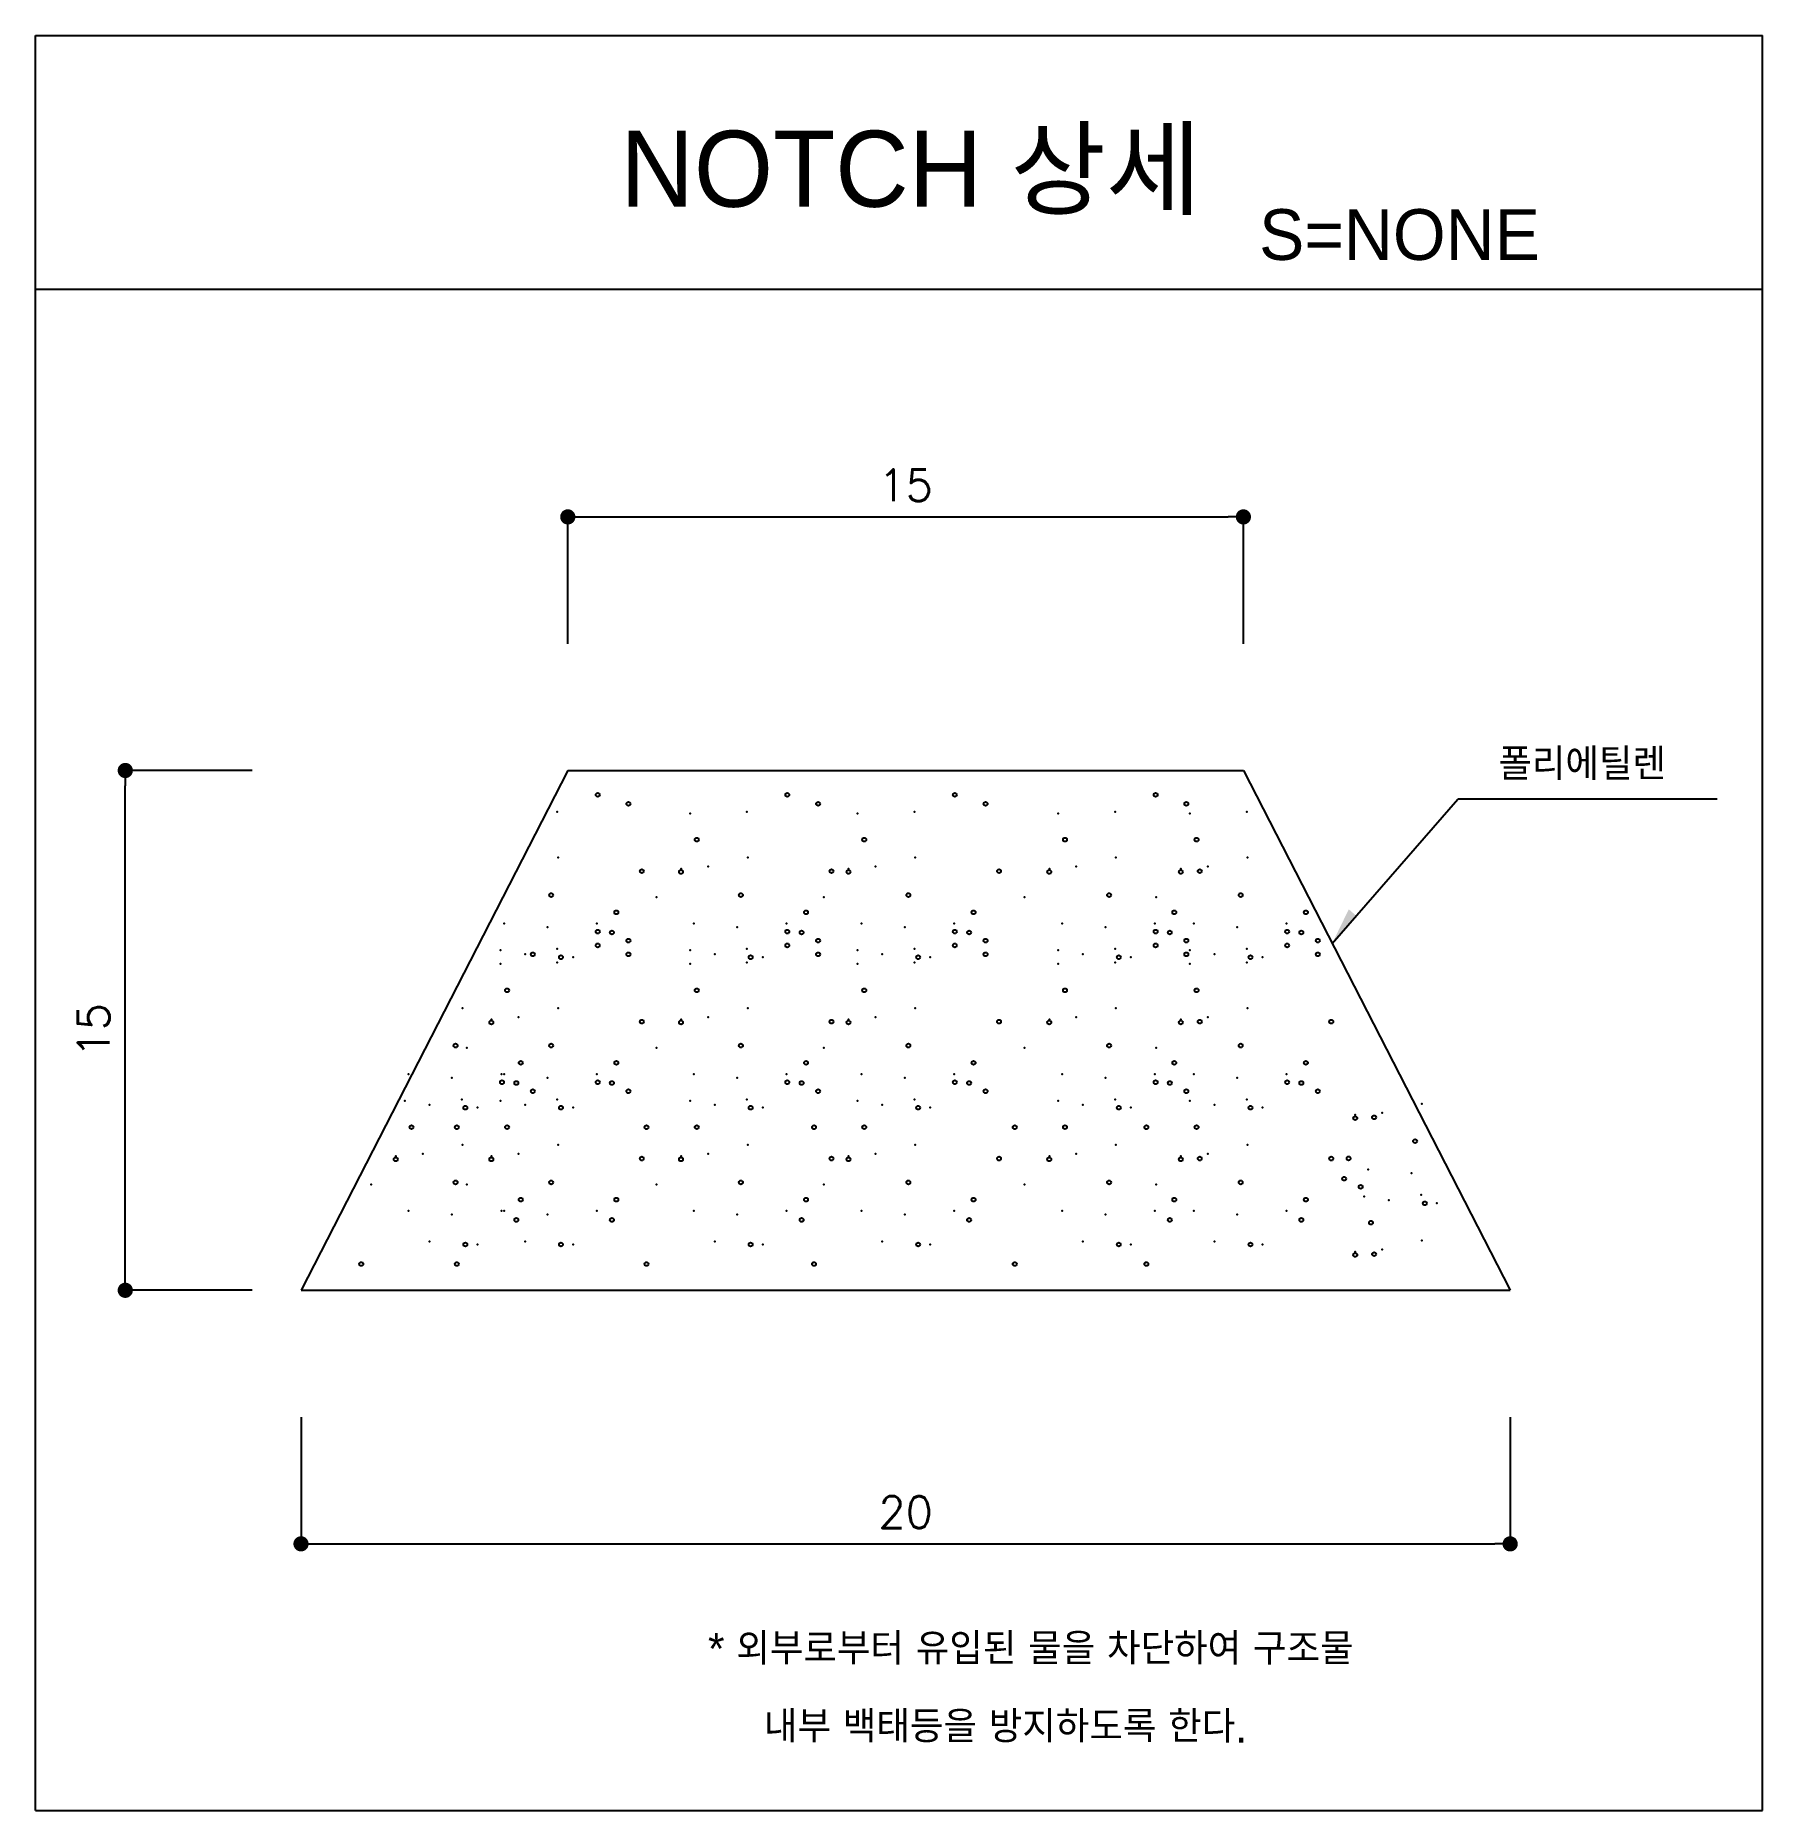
# Model space of a CAD drawing. Extents: x 0 to 136, y -140 to 0.
import ezdxf
from ezdxf.enums import TextEntityAlignment as Align

# ---------------------------------------------------------------- set-up
doc = ezdxf.new("R2010")
doc.units = 0
doc.header["$LTSCALE"] = 300
doc.layers.get('0').update_dxf_attribs({"linetype": 'CONTINUOUS'})
doc.layers.add('txt', color=7, linetype='CONTINUOUS')
doc.styles.add('GHS', font='djdg.shx', dxfattribs={"bigfont": 'ghs.shx'})
doc.styles.add('ROMANS', font='ROMANS.SHX')
doc.styles.add('주TITLE', font='taegulim.TTF')

# ---------------------------------------------------------------- blocks, each defined once
blk = doc.blocks.new('DOT')
at = {"color": 1}
blk.add_line((0, 0), (-1, 0), dxfattribs=at)
at = {"color": 7, "const_width": 0.5}
blk.add_lwpolyline([(-0.25, 0, 1), (0.25, 0, 1)], format="xyb", close=True, dxfattribs=at)
blk = doc.blocks.new('arw1')
at = {"color": 1}
blk.add_solid([(0, 0), (2.9, 0.78), (2.9, 0)], dxfattribs=at)

msp = doc.modelspace()

# ---------------------------------------------------------------- linework, layer by layer
for p, q in [((0, -140), (0, 0)), ((0, 0), (136.2, 0)), ((0, -20), (136.2, -20)), ((0, -140), (136.2, -140))]:
    msp.add_line(p, q)
at = {"color": 7}
msp.add_line((136.2, -140), (136.2, 0), dxfattribs=at)
at = {"color": 1}
for p, q in [((41.98, -47.97), (41.98, -37.97)), ((43.18, -37.97), (94.06, -37.97)), ((95.26, -47.97), (95.26, -37.97)), ((17.08, -57.97), (7.08, -57.97)), ((7.08, -97.77), (7.08, -59.17)), ((102.26, -71.62), (112.16, -60.23)), ((132.63, -60.23), (112.16, -60.23)), ((17.08, -98.97), (7.08, -98.97)), ((20.94, -108.97), (20.94, -118.97)), ((116.3, -108.97), (116.3, -118.97)), ((22.14, -118.97), (115.1, -118.97))]:
    msp.add_line(p, q, dxfattribs=at)
at = {"color": 4}
for p, q in [((41.98, -57.97), (20.94, -98.97)), ((41.98, -57.97), (95.26, -57.97)), ((95.26, -57.97), (116.3, -98.97)), ((20.94, -98.97), (116.3, -98.97))]:
    msp.add_line(p, q, dxfattribs=at)
at = {"color": 1}
for centre in [(44.34, -59.89), (59.29, -59.89), (72.5, -59.89), (88.34, -59.89), (46.76, -60.6), (61.72, -60.6), (74.93, -60.6), (90.76, -60.6), (52.15, -63.43), (65.36, -63.43), (81.19, -63.43), (91.57, -63.43), (47.82, -65.91), (62.78, -65.91), (75.99, -65.91), (91.82, -65.91), (50.91, -65.97), (64.12, -65.97), (79.95, -65.97), (90.33, -65.97), (40.67, -67.8), (55.63, -67.8), (68.84, -67.8), (84.67, -67.8), (95.05, -67.8), (45.81, -69.16), (60.77, -69.16), (73.98, -69.16), (89.81, -69.16), (100.19, -69.16), (44.34, -70.68), (45.46, -70.75), (46.76, -71.39), (59.29, -70.68), (60.42, -70.75), (61.72, -71.39), (72.5, -70.68), (73.63, -70.75), (74.93, -71.39), (88.34, -70.68), (89.46, -70.75), (90.76, -71.39), (98.71, -70.68), (99.83, -70.75), (101.13, -71.39), (39.22, -72.47), (41.44, -72.7), (44.34, -71.77), (46.76, -72.47), (56.4, -72.7), (59.29, -71.77), (61.72, -72.47), (69.61, -72.7), (72.5, -71.77), (74.93, -72.47), (85.44, -72.7), (88.34, -71.77), (90.76, -72.47), (95.82, -72.7), (98.71, -71.77), (101.13, -72.47), (37.19, -75.31), (52.15, -75.31), (65.36, -75.31), (81.19, -75.31), (91.57, -75.31), (35.95, -77.84), (47.82, -77.78), (50.91, -77.84), (62.78, -77.78), (64.12, -77.84), (75.99, -77.78), (79.95, -77.84), (90.33, -77.84), (91.82, -77.78), (102.19, -77.78), (33.13, -79.67), (40.67, -79.67), (55.63, -79.67), (68.84, -79.67), (84.67, -79.67), (95.05, -79.67), (38.27, -81.03), (45.81, -81.03), (60.77, -81.03), (73.98, -81.03), (89.81, -81.03), (100.19, -81.03), (36.79, -82.56), (37.92, -82.62), (44.34, -82.56), (45.46, -82.62), (59.29, -82.56), (60.42, -82.62), (72.5, -82.56), (73.63, -82.62), (88.34, -82.56), (89.46, -82.62), (98.71, -82.56), (99.83, -82.62), (39.22, -83.27), (46.76, -83.27), (61.72, -83.27), (74.93, -83.27), (90.76, -83.27), (101.13, -83.27), (33.9, -84.57), (41.44, -84.57), (56.4, -84.57), (69.61, -84.57), (85.44, -84.57), (95.82, -84.57), (104.08, -85.39), (105.57, -85.33), (29.65, -86.1), (33.23, -86.11), (37.19, -86.1), (48.19, -86.11), (52.15, -86.1), (61.4, -86.11), (65.36, -86.1), (77.23, -86.11), (81.19, -86.1), (87.61, -86.11), (91.57, -86.1), (108.8, -87.21), (28.41, -88.64), (35.95, -88.64), (47.82, -88.58), (50.91, -88.64), (62.78, -88.58), (64.12, -88.64), (75.99, -88.58), (79.95, -88.64), (90.33, -88.64), (91.82, -88.58), (102.19, -88.58), (103.56, -88.57), (33.13, -90.46), (40.67, -90.46), (55.63, -90.46), (68.84, -90.46), (84.67, -90.46), (95.05, -90.46), (103.21, -90.17), (104.51, -90.81), (38.27, -91.82), (45.81, -91.82), (60.77, -91.82), (73.98, -91.82), (89.81, -91.82), (100.19, -91.82), (109.57, -92.11), (37.92, -93.42), (45.46, -93.42), (60.42, -93.42), (73.63, -93.42), (89.46, -93.42), (99.83, -93.42), (105.32, -93.64), (33.9, -95.36), (41.44, -95.36), (56.4, -95.36), (69.61, -95.36), (85.44, -95.36), (95.82, -95.36), (104.08, -96.18), (105.57, -96.12), (25.69, -96.9), (33.23, -96.9), (48.19, -96.9), (61.4, -96.9), (77.23, -96.9), (87.61, -96.9)]:
    msp.add_circle(centre, 0.153, dxfattribs=at)
for p in [(41.15, -61.24), (51.62, -61.36), (56.11, -61.24), (64.83, -61.36), (69.32, -61.24), (80.66, -61.36), (85.15, -61.24), (91.04, -61.36), (95.53, -61.24), (41.21, -64.84), (50.91, -65.72), (53.04, -65.55), (56.17, -64.84), (64.13, -65.72), (66.25, -65.55), (69.38, -64.84), (79.96, -65.72), (82.08, -65.55), (85.21, -64.84), (90.33, -65.72), (92.46, -65.55), (95.59, -64.84), (48.97, -67.97), (62.18, -67.97), (78.01, -67.97), (88.38, -67.97), (36.96, -70.03), (40.39, -70.33), (44.28, -70.03), (51.92, -70.03), (55.34, -70.33), (59.24, -70.03), (65.13, -70.03), (68.55, -70.33), (72.45, -70.03), (80.96, -70.03), (84.39, -70.33), (88.28, -70.03), (91.34, -70.03), (94.76, -70.33), (98.66, -70.03), (36.66, -72.15), (38.61, -72.45), (41.15, -72.03), (42.39, -72.69), (51.62, -72.15), (53.57, -72.45), (56.11, -72.03), (57.35, -72.69), (64.83, -72.15), (66.78, -72.45), (69.32, -72.03), (70.56, -72.69), (80.66, -72.15), (82.61, -72.45), (85.15, -72.03), (86.39, -72.69), (91.04, -72.15), (92.99, -72.45), (95.53, -72.03), (96.77, -72.69), (36.66, -73.23), (41.15, -73.11), (51.62, -73.23), (56.11, -73.11), (64.83, -73.23), (69.32, -73.11), (80.66, -73.23), (85.15, -73.11), (91.04, -73.23), (95.53, -73.11), (33.67, -76.71), (41.21, -76.71), (56.17, -76.71), (69.38, -76.71), (85.21, -76.71), (95.59, -76.71), (35.96, -77.6), (38.08, -77.42), (50.91, -77.6), (53.04, -77.42), (64.13, -77.6), (66.25, -77.42), (79.96, -77.6), (82.08, -77.42), (90.33, -77.6), (92.46, -77.42), (34.01, -79.84), (48.97, -79.84), (62.18, -79.84), (78.01, -79.84), (88.38, -79.84), (29.42, -81.91), (32.84, -82.2), (36.74, -81.91), (36.96, -81.91), (40.39, -82.2), (44.28, -81.91), (51.92, -81.91), (55.34, -82.2), (59.24, -81.91), (65.13, -81.91), (68.55, -82.2), (72.45, -81.91), (80.96, -81.91), (84.39, -82.2), (88.28, -81.91), (91.34, -81.91), (94.76, -82.2), (98.66, -81.91), (33.61, -83.91), (41.15, -83.91), (56.11, -83.91), (69.32, -83.91), (85.15, -83.91), (95.53, -83.91), (29.12, -84.02), (31.07, -84.33), (34.85, -84.56), (36.66, -84.02), (38.61, -84.33), (42.39, -84.56), (51.62, -84.02), (53.57, -84.33), (57.35, -84.56), (64.83, -84.02), (66.78, -84.33), (70.56, -84.56), (80.66, -84.02), (82.61, -84.33), (86.39, -84.56), (91.04, -84.02), (92.99, -84.33), (96.77, -84.56), (104.08, -85.14), (106.21, -84.96), (109.34, -84.25), (33.67, -87.5), (41.21, -87.5), (56.17, -87.5), (69.38, -87.5), (85.21, -87.5), (95.59, -87.5), (28.41, -88.39), (30.54, -88.21), (35.96, -88.39), (38.08, -88.21), (50.91, -88.39), (53.04, -88.21), (64.13, -88.39), (66.25, -88.21), (79.96, -88.39), (82.08, -88.21), (90.33, -88.39), (92.46, -88.21), (105.09, -89.45), (26.47, -90.63), (34.01, -90.63), (48.97, -90.63), (62.18, -90.63), (78.01, -90.63), (88.38, -90.63), (108.51, -89.74), (104.79, -91.56), (106.74, -91.87), (109.28, -91.45), (110.52, -92.1), (29.42, -92.7), (32.84, -92.99), (36.74, -92.7), (36.96, -92.7), (40.39, -92.99), (44.28, -92.7), (51.92, -92.7), (55.34, -92.99), (59.24, -92.7), (65.13, -92.7), (68.55, -92.99), (72.45, -92.7), (80.96, -92.7), (84.39, -92.99), (88.28, -92.7), (91.34, -92.7), (94.76, -92.99), (98.66, -92.7), (31.07, -95.12), (38.61, -95.12), (53.57, -95.12), (66.78, -95.12), (82.61, -95.12), (92.99, -95.12), (109.34, -95.05), (34.85, -95.35), (42.39, -95.35), (57.35, -95.35), (70.56, -95.35), (86.39, -95.35), (96.77, -95.35), (104.08, -95.93), (106.21, -95.75)]:
    msp.add_point(p, dxfattribs=at)

# ---------------------------------------------------------------- block references
at = {"color": 1, "yscale": 1.200000000000045, "zscale": 1.2}
for p, xscale, rotation in [((41.98, -37.97), 1.19999999999709, 180), ((7.08, -57.97), 1.200000000000045, 90), ((7.08, -98.97), 1.200000000000045, 270), ((20.94, -118.97), 1.19999999999709, 180)]:
    msp.add_blockref('DOT', p, dxfattribs=dict(at, xscale=xscale, rotation=rotation))
at = {"color": 1, "xscale": 1.19999999999709, "yscale": 1.200000000000045, "zscale": 1.2}
for p in [(95.26, -37.97), (116.3, -118.97)]:
    msp.add_blockref('DOT', p, dxfattribs=at)
at = {"rotation": 49.02137676661251}
msp.add_blockref('arw1', (102.26, -71.62), dxfattribs=at)

# ---------------------------------------------------------------- texts
at = {"color": 7, "char_height": 2.5, "attachment_point": 5, "style": 'ROMANS'}
for s, insert in [('\\A1;15', (68.62, -35.47)), ('\\A1;20', (68.62, -116.47))]:
    msp.add_mtext(s, dxfattribs=dict(at, insert=insert))
at = {"color": 7, "insert": (4.58, -78.47), "char_height": 2.5, "attachment_point": 5, "rotation": 90, "style": 'ROMANS'}
msp.add_mtext('\\A1;15', dxfattribs=at)
at = {"layer": 'txt', "color": 6, "style": '주TITLE'}
msp.add_text('NOTCH 상세', height=6, dxfattribs=at).set_placement((69.04, -13.51), align=Align.CENTER)
at = {"layer": 'txt', "color": 4, "style": '주TITLE'}
msp.add_text('S=NONE', height=4, dxfattribs=at).set_placement((107.57, -17.7), align=Align.CENTER)
at = {"layer": 'txt', "style": 'GHS'}
msp.add_text('폴리에틸렌', height=2.5, dxfattribs=at).set_placement((121.98, -58.72), align=Align.CENTER)
for s, p in [('* 외부로부터 유입된 물을 차단하여 구조물', (53.04, -128.49)), ('내부 백태등을 방지하도록 한다.', (57.45, -134.64))]:
    msp.add_text(s, height=2.5, dxfattribs=at).set_placement(p)

doc.saveas('drawing.dxf')
